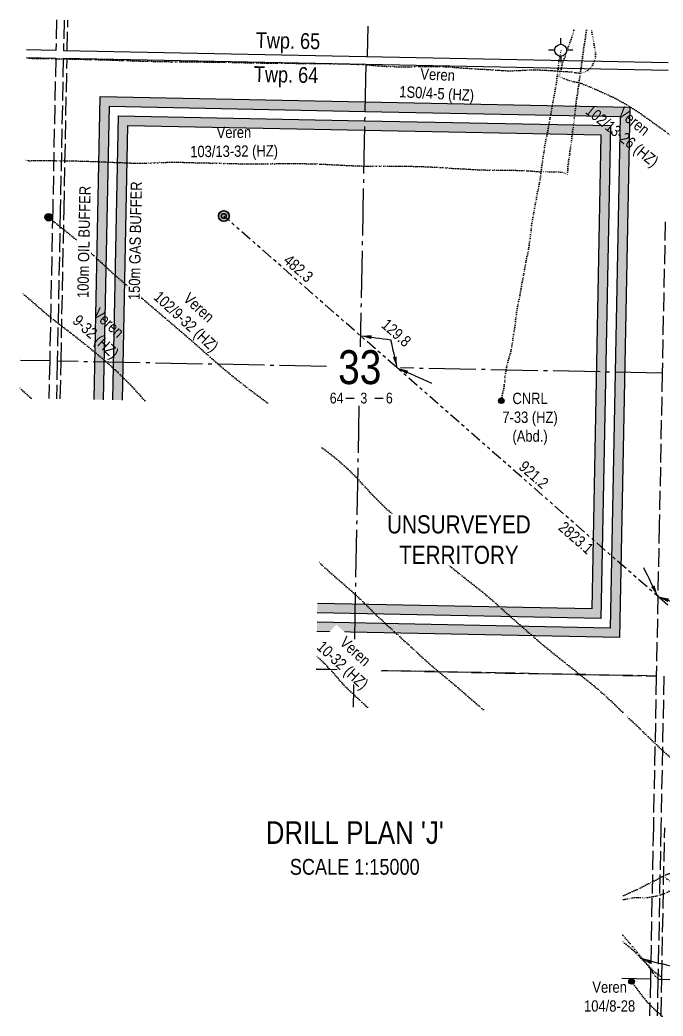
# Model space of a CAD drawing. Extents: x 398953 to 418778, y 6021401 to 6052343.
# Drawn here: x 415339 to 417047, y 6021433 to 6024078 of the extents above; entities that cross this region are included whole.
import ezdxf
from ezdxf.enums import TextEntityAlignment as Align

# ---------------------------------------------------------------- set-up
doc = ezdxf.new("R2010")
doc.units = 0
doc.header["$LTSCALE"] = 5
for name, pattern in [('foc-DOT', [1, 0.2, -0.8]), ('foc-DRILLPATH', [14.75, 6, -1.75, 1.75, -1.75, 1.75, -1.75]), ('foc-QUARTERLINE', [33, 25, -3, 2, -3]), ('foc-UNSURVEYED', [12.5, 10, -2.5])]:
    doc.linetypes.add(name, pattern=pattern)
for name, color, linetype in [('10', 1, 'Continuous'), ('9', 3, 'Continuous'), ('ABADATA-DRILL', 8, 'foc-DOT'), ('ABADATA-DRILL-T', 8, 'Continuous'), ('AS-DRILL', 8, 'foc-DOT'), ('AS-TARGET-GAS', 182, 'Continuous'), ('AS-TARGET-GAS-H', 181, 'Continuous'), ('AS-TARGET-OIL', 146, 'Continuous'), ('AS-TARGET-OIL-H', 131, 'Continuous'), ('D-TXT', 6, 'Continuous'), ('DETAIL-T', 7, 'Continuous'), ('DRILL-T', 8, 'Continuous'), ('L-BD', 7, 'Continuous'), ('L-MON', 1, 'Continuous'), ('L-SEC', 7, 'Continuous'), ('L-SECLBL', 7, 'Continuous'), ('L-SECQ', 8, 'foc-QUARTERLINE'), ('L-USEC', 7, 'foc-UNSURVEYED'), ('P-BUFFER-PURPLE-T', 187, 'Continuous'), ('P-PDRILLPATH', 12, 'foc-DRILLPATH')]:
    doc.layers.add(name, color=color, linetype=linetype)
doc.styles.add('80CG', font='ARIALN.TTF', dxfattribs={"height": 10})
doc.styles.add('80L', font='ARIALN.TTF', dxfattribs={"height": 10})
doc.styles.add('SIMPLEX', font='ARIALN.TTF')
doc.dimstyles.new('Compass 5 000', dxfattribs={"dimscale": 5, "dimtxt": 9, "dimasz": 2, "dimexe": 0.2, "dimexo": 0.0625, "dimgap": 0.5, "dimtad": 0, "dimtih": 1, "dimtoh": 1, "dimzin": 0, "dimdsep": 46, "dimtxsty": '80CG', "dimcen": 0.1, "dimse1": 1, "dimse2": 1, "dimclrd": 256, "dimclrt": 256, "dimaunit": 1, "dimadec": 4, "dimazin": 0, "dimtfac": 0.06, "dimtofl": 0, "dimtmove": 0, "dimatfit": 1, "dimfxl": 0.2, "dimtolj": 1, "dimtzin": 0, "dimlwd": -1, "dimarcsym": 0})

# ---------------------------------------------------------------- blocks, each defined once
blk = doc.blocks.new('L-SECLBL')
at = {"layer": '9', "color": 7}
for p, q in [((-5.08, -27.83), (-12.29, -27.83)), ((20.7, -27.83), (13.5, -27.83))]:
    blk.add_line(p, q, dxfattribs=at)
at = {"layer": '10', "color": 2, "style": 'SIMPLEX'}
blk.add_attdef('SEC', text='', height=30, dxfattribs=at).set_placement((0, 0), align=Align.MIDDLE)
at = {"layer": '10', "color": 5, "style": '80L'}
blk.add_attdef('TWP', text='', height=9.5, dxfattribs=at).set_placement((-14.43, -27.37), align=Align.MIDDLE_RIGHT)
blk.add_attdef('RGE', text='', height=9.5, dxfattribs=at).set_placement((3.62, -27.37), align=Align.MIDDLE_CENTER)
blk.add_attdef('MER', text='', height=9.5, dxfattribs=at).set_placement((23.17, -27.37), align=Align.MIDDLE_LEFT)
blk = doc.blocks.new('BH-Existing')
at = {"layer": 'ABADATA-DRILL-T'}
h = blk.add_hatch(color=256, dxfattribs=at)
h.dxf.hatch_style = 1
edge = h.paths.add_edge_path()
edge.add_arc((0, 0), 0.5, 0, 360)
blk.add_circle((0, 0), 0.5, dxfattribs=at)
blk = doc.blocks.new('GABD')
for p, q in [((0, 0.81), (0, 1.62)), ((-0.81, 0), (-1.62, 0)), ((1.62, 0), (0.81, 0)), ((0, -0.81), (0, -1.62))]:
    blk.add_line(p, q)
blk.add_circle((0, 0), 0.8)
blk = doc.blocks.new('plbh')
at = {"layer": 'L-MON'}
h = blk.add_hatch(color=255, dxfattribs=at)
h.dxf.hatch_style = 1
edge = h.paths.add_edge_path()
edge.add_arc((0, 0), 1.16, 0, 360)
h = blk.add_hatch(color=256, dxfattribs=at)
h.dxf.hatch_style = 1
h.paths.add_polyline_path([(-0.96, 0, 1), (0.96, 0, 1)])
h.paths.add_polyline_path([(0.91, 0, -1), (-0.91, 0, -1)], flags=16)
h.paths.add_polyline_path([(0.45, 0, -1), (-0.45, 0, -1)], flags=0)
h = blk.add_hatch(color=256, dxfattribs=at)
h.dxf.hatch_style = 1
h.paths.add_polyline_path([(-0.45, 0, 1), (0.45, 0, 1)])
h.paths.add_polyline_path([(0.4, 0, -1), (-0.4, 0, -1)], flags=16)
at = {"layer": 'L-MON', "color": 240}
for radius in [0.96, 0.91, 0.45, 0.4]:
    blk.add_circle((0, 0), radius, dxfattribs=at)

msp = doc.modelspace()

# ---------------------------------------------------------------- hatches: boundary and pattern name
at = {"layer": 'AS-TARGET-GAS-H'}
h = msp.add_hatch(color=256, dxfattribs=at)
h.dxf.hatch_style = 1
h.paths.add_polyline_path([(415611.398, 6023068.755), (415625.912, 6023797.96), (416254.216, 6023785.463), (416882.577, 6023772.967), (416857.97, 6022514.484), (416129.479, 6022528.947), (416128.986, 6022503.962), (416882.466, 6022489.003), (416908.049, 6023797.454), (416254.713, 6023810.447), (415601.426, 6023823.441), (415586.414, 6023069.252)])
at = {"layer": 'AS-TARGET-OIL-H'}
h = msp.add_hatch(color=256, dxfattribs=at)
h.dxf.hatch_style = 1
h.paths.add_polyline_path([(415561.429, 6023069.748), (415576.939, 6023848.922), (416255.21, 6023835.431), (416933.522, 6023821.942), (416906.961, 6022463.523), (416128.493, 6022478.978), (416128, 6022453.994), (416931.457, 6022438.043), (416958.995, 6023846.429), (416255.707, 6023860.415), (415552.452, 6023874.403), (415536.445, 6023070.245)])

# ---------------------------------------------------------------- linework, layer by layer
at = {"layer": 'ABADATA-DRILL', "flags": 128}
for points in [[(416810.726, 6024051.207), (416810.372, 6024049.976), (416809.767, 6024048.187), (416809.112, 6024046.43), (416808.446, 6024044.612), (416807.87, 6024042.793), (416807.393, 6024040.902), (416806.871, 6024038.762), (416806.225, 6024036.444), (416805.553, 6024034.317), (416804.772, 6024032.242), (416803.982, 6024030.197), (416803.232, 6024028.152), (416802.326, 6024025.829), (416801.295, 6024023.219), (416800.335, 6024020.687), (416799.509, 6024018.383), (416798.732, 6024015.988), (416797.906, 6024013.163), (416796.968, 6024010.191), (416795.991, 6024007.3), (416795.097, 6024004.597), (416794.165, 6024001.955), (416793.163, 6023999.274), (416792.158, 6023996.533), (416791.287, 6023993.93), (416790.565, 6023991.293), (416790.026, 6023988.773), (416789.459, 6023986.404), (416788.845, 6023984.196), (416788.154, 6023982.089), (416787.304, 6023980.065), (416786.313, 6023977.964), (416785.279, 6023975.774), (416784.236, 6023973.574), (416783.206, 6023971.544), (416782.249, 6023969.673), (416781.357, 6023967.55), (416780.499, 6023965.096), (416779.772, 6023962.73), (416779.245, 6023960.37), (416778.829, 6023958.028), (416778.392, 6023955.626), (416777.82, 6023952.996), (416777.205, 6023950.198), (416776.602, 6023947.509), (416776.023, 6023945), (416775.438, 6023942.711), (416774.825, 6023940.533), (416774.185, 6023938.515), (416773.867, 6023937.601), (416773.559, 6023936.687), (416773.068, 6023935.096), (416772.65, 6023933.664), (416772.274, 6023932.351), (416771.889, 6023931.109), (416771.507, 6023929.966), (416771.166, 6023928.932), (416770.89, 6023928.088), (416770.822, 6023927.679), (416770.841, 6023927.649), (416771.028, 6023927.495), (416771.276, 6023927.4), (416771.566, 6023927.364), (416771.625, 6023927.353), (416772.174, 6023927.282), (416773.221, 6023927.102), (416774.604, 6023926.735), (416776.224, 6023926.213), (416778.162, 6023925.574), (416780.446, 6023924.739), (416783.125, 6023923.637), (416783.412, 6023923.521), (416786.496, 6023922.16), (416789.964, 6023920.502), (416793.734, 6023918.927), (416798.049, 6023917.622), (416801.173, 6023916.771), (416804.497, 6023915.895), (416808.062, 6023915.115), (416811.947, 6023914.328), (416816.172, 6023913.495), (416820.505, 6023912.6), (416825.163, 6023911.438), (416830.193, 6023909.839), (416835.524, 6023907.844), (416841.26, 6023905.521), (416847.491, 6023902.948), (416853.968, 6023900.19), (416860.78, 6023897.186), (416867.83, 6023894.077), (416875.139, 6023890.893), (416876.428, 6023890.327), (416882.566, 6023887.626), (416889.963, 6023884.32), (416890.151, 6023884.236), (416897.408, 6023880.923), (416900.907, 6023879.314), (416914.315, 6023872.999), (416923.191, 6023868.654), (416931.101, 6023864.468), (416938.954, 6023859.953), (416946.833, 6023855.257), (416954.74, 6023850.471), (416962.706, 6023845.613), (416970.75, 6023840.624), (416978.82, 6023835.465), (416986.856, 6023830.096), (416994.829, 6023824.558), (417002.631, 6023818.974), (417002.729, 6023818.902), (417010.579, 6023813.197), (417018.459, 6023807.521), (417026.369, 6023801.874), (417034.301, 6023796.267), (417042.202, 6023790.631), (417050.041, 6023784.926), (417057.9, 6023779.18), (417065.749, 6023773.465), (417073.566, 6023767.67), (417081.242, 6023761.748), (417088.875, 6023755.737), (417096.221, 6023749.882), (417103.794, 6023743.832), (417111.397, 6023737.801), (417119.05, 6023731.79), (417126.725, 6023725.838), (417134.39, 6023719.886), (417142.064, 6023713.934), (417149.739, 6023707.992), (417156.136, 6023703.065)], [(416843.883, 6024050.557), (416843.18, 6024045.729), (416842.462, 6024040.732), (416841.775, 6024035.805), (416841.108, 6024030.857), (416839.817, 6024021.17), (416838.305, 6024011.408), (416836.603, 6024001.67), (416835.064, 6023992.058), (416833.781, 6023982.261), (416832.701, 6023972.581), (416831.442, 6023962.954), (416829.861, 6023952.743), (416828.223, 6023942.183), (416826.639, 6023931.322), (416825.9, 6023925.775), (416825.179, 6023920.148), (416823.763, 6023909.154), (416823.061, 6023903.947), (416822.36, 6023898.82), (416821.68, 6023893.752), (416820.971, 6023888.715), (416820.265, 6023883.858), (416819.528, 6023878.911), (416818.018, 6023869.229), (416817.297, 6023864.633), (416816.604, 6023859.925), (416815.418, 6023850.467), (416815.088, 6023847.403), (416814.777, 6023844.308), (416814.455, 6023841.124), (416814.133, 6023837.989), (416813.812, 6023834.875), (416813.47, 6023831.711), (416813.106, 6023828.488), (416812.681, 6023825.176), (416812.247, 6023821.903), (416811.412, 6023815.559), (416811.04, 6023812.415), (416810.435, 6023807.606), (416809.738, 6023802.639), (416809.039, 6023797.612), (416808.335, 6023792.335), (416807.649, 6023786.977), (416807.016, 6023781.719), (416805.814, 6023771.46), (416804.492, 6023761.694), (416803.813, 6023757.157), (416803.153, 6023752.579), (416802.533, 6023748.01), (416801.951, 6023743.361), (416801.412, 6023738.81), (416800.886, 6023734.47), (416800.365, 6023730.349), (416799.783, 6023726.15), (416799.158, 6023721.861), (416798.503, 6023717.493), (416797.838, 6023713.216), (416797.202, 6023708.817), (416796.624, 6023704.338), (416796.067, 6023699.928), (416794.982, 6023691.528), (416794.333, 6023683.989), (416794.208, 6023680.651), (416794.038, 6023677.603), (416793.825, 6023674.917), (416793.579, 6023672.561), (416793.272, 6023670.667), (416792.943, 6023669.233), (416792.745, 6023668.317), (416792.667, 6023667.898), (416792.398, 6023667.954), (416791.965, 6023668.292), (416791.46, 6023668.592), (416790.987, 6023668.932), (416790.574, 6023669.27), (416790.415, 6023669.353), (416790.267, 6023669.436), (416790.177, 6023669.468), (416789.761, 6023669.636), (416789.115, 6023669.889), (416788.222, 6023670.246), (416787.151, 6023670.697), (416785.94, 6023671.191), (416784.551, 6023671.729), (416783.001, 6023672.289), (416781.261, 6023672.813), (416779.36, 6023673.291), (416777.369, 6023673.75), (416775.217, 6023674.163), (416772.832, 6023674.459), (416770.254, 6023674.57), (416767.374, 6023674.607), (416764.104, 6023674.661), (416760.416, 6023674.773), (416756.477, 6023674.871), (416752.367, 6023674.912), (416748.077, 6023674.956), (416743.647, 6023675.003), (416739.176, 6023674.981), (416734.444, 6023674.954), (416729.443, 6023674.922), (416724.113, 6023674.997), (416718.506, 6023675.217), (416712.734, 6023675.64), (416706.773, 6023676.158), (416700.522, 6023676.681), (416693.991, 6023677.239), (416687.179, 6023677.683), (416680.054, 6023678.033), (416672.659, 6023678.358), (416665.923, 6023678.621), (416658.706, 6023678.813), (416658.206, 6023678.822), (416650.346, 6023678.897), (416642.295, 6023678.945), (416634.095, 6023679.016), (416625.694, 6023679.071), (416617.054, 6023679.121), (416608.223, 6023679.164), (416599.233, 6023679.261), (416590.044, 6023679.422), (416580.676, 6023679.626), (416571.2, 6023679.872), (416561.624, 6023680.21), (416551.981, 6023680.65), (416542.269, 6023681.161), (416542.209, 6023681.162), (416532.568, 6023681.691), (416522.857, 6023682.232), (416513.175, 6023682.773), (416503.474, 6023683.333), (416493.783, 6023683.884), (416484.122, 6023684.434), (416474.432, 6023685.044), (416464.723, 6023685.655), (416450.248, 6023686.56), (416435.653, 6023687.497), (416421.176, 6023688.281), (416406.573, 6023688.818), (416396.876, 6023689.069), (416387.25, 6023689.328), (416377.531, 6023689.509), (416363.031, 6023689.644), (416348.409, 6023689.671), (416338.707, 6023689.642), (416319.301, 6023689.543), (416309.599, 6023689.534), (416299.887, 6023689.555), (416290.166, 6023689.585), (416280.445, 6023689.607), (416270.744, 6023689.677), (416261.036, 6023689.858), (416251.339, 6023690.128), (416241.624, 6023690.449), (416231.939, 6023690.82), (416222.225, 6023691.211), (416212.512, 6023691.652), (416202.81, 6023692.162), (416188.332, 6023692.907), (416173.714, 6023693.654), (416159.235, 6023694.389), (416144.596, 6023695.087), (416129.914, 6023695.645), (416115.649, 6023696.026), (416101.154, 6023696.4), (416086.846, 6023696.662), (416072.355, 6023696.756), (416058.005, 6023696.888), (416048.354, 6023696.968), (416038.773, 6023696.996), (416029.169, 6023696.905), (416019.603, 6023696.643), (416009.963, 6023696.242), (416000.384, 6023695.89), (415990.758, 6023695.689), (415981.176, 6023695.647), (415971.525, 6023695.727), (415961.906, 6023695.856), (415952.417, 6023695.993), (415942.778, 6023696.152), (415928.28, 6023696.417), (415913.811, 6023696.561), (415904.16, 6023696.611), (415894.43, 6023696.742), (415884.712, 6023696.943), (415875.007, 6023697.274), (415865.303, 6023697.664), (415855.577, 6023697.996), (415845.86, 6023698.217), (415836.142, 6023698.398), (415826.423, 6023698.589), (415816.716, 6023698.819), (415807.01, 6023699.09), (415797.293, 6023699.371), (415787.576, 6023699.632), (415777.87, 6023699.903), (415768.153, 6023700.144), (415758.435, 6023700.335), (415748.705, 6023700.446), (415738.983, 6023700.427), (415729.256, 6023700.168), (415719.535, 6023699.729), (415709.814, 6023699.25), (415700.112, 6023698.73), (415690.392, 6023698.341), (415680.666, 6023698.092), (415670.94, 6023697.883), (415661.205, 6023697.735), (415651.483, 6023697.756), (415632.14, 6023698.266), (415622.456, 6023698.666), (415612.762, 6023699.077), (415603.058, 6023699.487), (415593.344, 6023699.888), (415586.328, 6023700.166), (415576.614, 6023700.567), (415566.891, 6023700.998), (415557.167, 6023701.399), (415542.685, 6023701.974), (415528.134, 6023702.59), (415513.663, 6023703.154), (415498.247, 6023703.527), (415483.758, 6023703.702), (415469.45, 6023703.933), (415454.951, 6023704.148), (415440.613, 6023704.37), (415426.115, 6023704.615), (415411.855, 6023704.795), (415397.354, 6023704.86), (415382.888, 6023704.684), (415373.282, 6023704.503), (415363.699, 6023704.441), (415354.109, 6023704.509), (415351.349, 6023704.539)], [(416857.595, 6024050.288), (416857.728, 6024049.343), (416858.112, 6024046.445), (416858.516, 6024043.626), (416858.913, 6024040.898), (416859.299, 6024038.17), (416859.735, 6024035.4), (416860.231, 6024032.67), (416860.709, 6024030.02), (416861.209, 6024027.47), (416861.72, 6024024.929), (416862.23, 6024022.379), (416862.77, 6024019.838), (416863.35, 6024017.286), (416863.959, 6024014.694), (416864.598, 6024012.09), (416865.186, 6024009.438), (416865.661, 6024006.638), (416866.064, 6024003.75), (416866.449, 6024000.932), (416866.856, 6023998.223), (416867.254, 6023995.565), (416867.591, 6023992.898), (416867.838, 6023990.173), (416868.013, 6023987.378), (416868.126, 6023984.496), (416868.11, 6023981.606), (416867.873, 6023978.75), (416867.358, 6023975.939), (416866.545, 6023973.245), (416865.615, 6023970.722), (416864.691, 6023968.46), (416863.801, 6023966.437), (416862.984, 6023964.563), (416862.249, 6023962.797), (416861.585, 6023961.09), (416860.922, 6023959.402), (416860.158, 6023957.667), (416859.304, 6023955.944), (416858.351, 6023954.292), (416857.261, 6023952.753), (416855.983, 6023951.338), (416854.617, 6023950.035), (416853.221, 6023948.752), (416851.766, 6023947.5), (416850.242, 6023946.3), (416848.629, 6023945.131), (416847.767, 6023944.538), (416845.364, 6023942.885), (416843.642, 6023941.759), (416841.76, 6023940.665), (416839.65, 6023939.647), (416837.282, 6023938.763), (416834.707, 6023938.043), (416832.016, 6023937.526), (416829.32, 6023937.219), (416826.548, 6023937.154), (416823.69, 6023937.29), (416820.775, 6023937.587), (416817.832, 6023937.965), (416814.8, 6023938.385), (416811.419, 6023938.871), (416807.619, 6023939.416), (416803.518, 6023939.937), (416798.986, 6023940.386), (416794.183, 6023940.76), (416788.889, 6023941.154), (416783.138, 6023941.627), (416776.975, 6023942.049), (416770.49, 6023942.376), (416763.816, 6023942.757), (416756.934, 6023943.233), (416749.852, 6023943.722), (416740.132, 6023944.313), (416719.897, 6023945.281), (416711.9, 6023945.498), (416703.789, 6023945.507), (416695.524, 6023945.34), (416687.156, 6023945.014), (416678.656, 6023944.621), (416670.036, 6023944.19), (416661.276, 6023943.772), (416652.447, 6023943.396), (416643.461, 6023943.182), (416634.381, 6023943.261), (416625.226, 6023943.62), (416616.075, 6023944.17), (416606.967, 6023944.839), (416605.079, 6023944.997), (416597.788, 6023945.5), (416579.177, 6023946.646), (416569.905, 6023947.158), (416542.331, 6023948.77), (416520.026, 6023950.239), (416504.754, 6023951.299), (416495.446, 6023951.992), (416483.142, 6023952.924), (416476.799, 6023953.369), (416467.468, 6023953.922), (416458.145, 6023954.355), (416448.799, 6023954.629), (416439.489, 6023954.732), (416430.166, 6023954.695), (416420.833, 6023954.629), (416411.49, 6023954.552), (416402.185, 6023954.395), (416392.839, 6023954.169), (416383.522, 6023953.902), (416374.186, 6023953.695), (416346.212, 6023953.795), (416327.558, 6023954.261), (416318.193, 6023954.625), (416308.892, 6023955.158), (416299.563, 6023955.812), (416290.264, 6023956.485), (416280.946, 6023957.148), (416271.628, 6023957.881), (416262.311, 6023958.634), (416252.962, 6023959.288), (416243.662, 6023959.861), (416234.34, 6023960.384), (416224.567, 6023960.826), (416215.242, 6023961.149), (416205.905, 6023961.403), (416196.567, 6023961.626), (416187.249, 6023961.81), (416177.91, 6023961.923), (416168.578, 6023961.956), (416149.899, 6023962.144), (416131.209, 6023962.351), (416121.869, 6023962.444), (416103.178, 6023962.602), (416093.878, 6023962.644), (416075.187, 6023962.822), (416065.848, 6023962.965), (416047.168, 6023963.152), (416037.807, 6023963.176), (416028.506, 6023963.189), (416019.204, 6023963.222), (416009.884, 6023963.305), (416000.556, 6023963.458), (415991.247, 6023963.621), (415981.898, 6023963.775), (415972.559, 6023963.928), (415963.232, 6023964.132), (415953.894, 6023964.335), (415944.616, 6023964.518), (415935.307, 6023964.691), (415925.969, 6023964.884), (415916.631, 6023965.077), (415907.264, 6023965.302), (415897.947, 6023965.555), (415888.6, 6023965.798), (415879.262, 6023966.022), (415869.944, 6023966.185), (415860.644, 6023966.278), (415851.323, 6023966.301), (415841.991, 6023966.314), (415832.649, 6023966.328), (415823.319, 6023966.411), (415813.98, 6023966.515), (415804.689, 6023966.567), (415795.348, 6023966.631), (415785.998, 6023966.734), (415776.659, 6023966.868), (415767.33, 6023967.001), (415758.03, 6023967.094), (415748.72, 6023967.167), (415739.38, 6023967.261), (415730.05, 6023967.364), (415720.731, 6023967.517), (415711.404, 6023967.73), (415702.026, 6023967.965), (415692.669, 6023968.169), (415683.331, 6023968.392), (415673.994, 6023968.646), (415645.975, 6023969.456), (415617.956, 6023970.317), (415589.989, 6023971.237), (415572.797, 6023971.795), (415562.481, 6023972.137), (415533.693, 6023972.983), (415514.568, 6023973.449), (415505.041, 6023973.686), (415495.454, 6023973.935), (415485.876, 6023974.153), (415476.278, 6023974.342), (415466.67, 6023974.55), (415457.002, 6023974.74), (415447.474, 6023974.908), (415437.875, 6023975.076), (415428.227, 6023975.266), (415418.628, 6023975.425), (415409.038, 6023975.513), (415399.467, 6023975.561), (415389.817, 6023975.621), (415380.198, 6023975.79), (415370.613, 6023976.138), (415361.05, 6023976.576), (415356.784, 6023976.767)], [(416776.573, 6023996.836), (416776.573, 6023996.836), (416776.573, 6023996.836), (416776.582, 6023996.746), (416776.599, 6023996.615), (416776.607, 6023996.495), (416776.58, 6023996.165), (416776.482, 6023995.747), (416776.321, 6023995.21), (416776.118, 6023994.504), (416775.891, 6023993.679), (416775.631, 6023992.653), (416775.347, 6023991.439), (416775.04, 6023990.065), (416774.719, 6023988.471), (416774.395, 6023986.767), (416774.089, 6023984.912), (416773.779, 6023982.918), (416773.427, 6023980.775), (416773.042, 6023978.492), (416772.584, 6023976.06), (416772.094, 6023973.509), (416771.621, 6023970.828), (416771.127, 6023968.077), (416770.64, 6023965.206), (416770.191, 6023962.195), (416769.798, 6023959.002), (416769.433, 6023955.678), (416769.053, 6023952.155), (416768.692, 6023948.531), (416768.267, 6023944.699), (416767.801, 6023940.857), (416767.387, 6023937.105), (416766.961, 6023933.232), (416766.485, 6023929.391), (416765.947, 6023925.431), (416765.389, 6023921.471), (416764.883, 6023917.58), (416764.396, 6023913.689), (416763.939, 6023909.797), (416763.414, 6023905.977), (416762.786, 6023901.999), (416762.1, 6023898.141), (416761.294, 6023894.286), (416760.469, 6023890.502), (416759.676, 6023886.767), (416758.924, 6023883.121), (416758.15, 6023879.375), (416757.407, 6023875.649), (416756.723, 6023871.932), (416756.018, 6023868.105), (416755.305, 6023864.418), (416754.623, 6023860.751), (416753.991, 6023857.073), (416753.358, 6023853.385), (416752.694, 6023849.647), (416752.071, 6023845.908), (416751.467, 6023842.15), (416750.883, 6023838.41), (416750.34, 6023834.7), (416749.816, 6023830.97), (416749.222, 6023827.201), (416748.548, 6023823.433), (416747.864, 6023819.656), (416747.18, 6023815.939), (416746.558, 6023812.25), (416745.966, 6023808.601), (416745.293, 6023804.884), (416744.509, 6023801.138), (416743.735, 6023797.393), (416742.962, 6023793.667), (416742.219, 6023789.981), (416741.477, 6023786.315), (416740.755, 6023782.659), (416740.023, 6023779.022), (416739.302, 6023775.426), (416738.631, 6023771.818), (416737.962, 6023768.291), (416737.281, 6023764.724), (416736.59, 6023761.106), (416735.909, 6023757.499), (416735.248, 6023753.891), (416734.625, 6023750.203), (416733.973, 6023746.525), (416733.331, 6023742.867), (416732.709, 6023739.239), (416732.097, 6023735.57), (416731.514, 6023731.881), (416730.972, 6023728.221), (416730.429, 6023724.501), (416729.866, 6023720.801), (416729.293, 6023717.102), (416728.74, 6023713.382), (416728.197, 6023709.682), (416727.675, 6023706.041), (416727.184, 6023702.43), (416726.683, 6023698.819), (416726.171, 6023695.169), (416725.628, 6023691.429), (416725.053, 6023687.619), (416724.497, 6023683.799), (416723.983, 6023680.039), (416723.491, 6023676.388), (416723.02, 6023672.766), (416722.539, 6023669.145), (416722.038, 6023665.524), (416721.556, 6023661.873), (416721.063, 6023658.192), (416720.55, 6023654.481), (416720.016, 6023650.731), (416719.361, 6023646.913), (416718.595, 6023643.028), (416717.808, 6023639.162), (416716.993, 6023635.357), (416716.199, 6023631.592), (416715.424, 6023627.757), (416714.688, 6023623.931), (416713.931, 6023620.035), (416713.165, 6023616.149), (416712.479, 6023612.292), (416711.884, 6023608.493), (416711.311, 6023604.763), (416710.708, 6023601.094), (416709.975, 6023597.398), (416709.204, 6023593.743), (416708.471, 6023590.076), (416707.699, 6023586.431), (416706.939, 6023582.835), (416706.219, 6023579.289), (416705.539, 6023575.771), (416704.898, 6023572.173), (416704.237, 6023568.565), (416703.587, 6023564.968), (416702.924, 6023561.3), (416702.221, 6023557.583), (416701.56, 6023553.965), (416700.939, 6023550.357), (416700.287, 6023546.699), (416699.614, 6023543.011), (416699.023, 6023539.382), (416698.52, 6023535.692), (416698.077, 6023531.969), (416697.702, 6023528.196), (416697.399, 6023524.451), (416697.076, 6023520.747), (416696.614, 6023517.125), (416696.064, 6023513.566), (416695.527, 6023510.135), (416695.022, 6023506.835), (416694.598, 6023503.603), (416694.216, 6023500.439), (416693.8, 6023497.107), (416693.391, 6023493.584), (416692.991, 6023490.061), (416692.552, 6023486.529), (416692.041, 6023482.939), (416691.429, 6023479.26), (416690.764, 6023475.462), (416690.107, 6023471.575), (416689.492, 6023467.746), (416688.867, 6023463.937), (416688.161, 6023460.101), (416687.386, 6023456.255), (416686.599, 6023452.37), (416685.823, 6023448.514), (416685.057, 6023444.669), (416684.311, 6023440.803), (416683.595, 6023436.946), (416682.919, 6023433.068), (416682.213, 6023429.202), (416681.486, 6023425.295), (416680.789, 6023421.408), (416680.123, 6023417.57), (416679.449, 6023413.773), (416678.764, 6023409.996), (416678.058, 6023406.149), (416677.312, 6023402.273), (416676.526, 6023398.398), (416675.73, 6023394.532), (416674.923, 6023390.668), (416674.117, 6023386.803), (416673.34, 6023382.867), (416672.584, 6023379.021), (416671.87, 6023375.275), (416671.217, 6023371.577), (416670.572, 6023367.779), (416669.885, 6023363.871), (416669.251, 6023360.093), (416668.678, 6023356.364), (416668.075, 6023352.675), (416667.412, 6023348.967), (416666.707, 6023345.17), (416665.922, 6023341.385), (416665.109, 6023337.65), (416664.335, 6023333.925), (416663.562, 6023330.209), (416663.032, 6023327.639), (416662.778, 6023326.444), (416661.994, 6023322.699), (416661.983, 6023322.619), (416661.206, 6023318.713), (416660.477, 6023314.727), (416660.084, 6023312.524), (416659.769, 6023310.78), (416659.102, 6023306.872), (416658.496, 6023302.974), (416657.959, 6023299.083), (416657.722, 6023297.218), (416657.432, 6023295.183), (416656.915, 6023291.272), (416656.418, 6023287.371), (416655.933, 6023283.53), (416655.498, 6023279.728), (416655.314, 6023278.021), (416655.124, 6023275.995), (416654.802, 6023272.33), (416654.41, 6023268.667), (416653.919, 6023265.076), (416653.328, 6023261.467), (416652.698, 6023257.909), (416652.098, 6023254.35), (416651.509, 6023250.811), (416650.93, 6023247.322), (416650.361, 6023243.832), (416649.773, 6023240.363), (416649.254, 6023236.883), (416648.755, 6023233.352), (416648.266, 6023229.851), (416647.806, 6023226.319), (416647.325, 6023222.698), (416646.782, 6023219.018), (416646.18, 6023215.329), (416645.568, 6023211.67), (416644.974, 6023207.921), (416644.358, 6023204.073), (416643.723, 6023200.284), (416643.054, 6023196.777), (416642.29, 6023193.511), (416641.369, 6023190.429), (416640.299, 6023187.389), (416639.198, 6023184.31), (416638.134, 6023181.06), (416637.098, 6023177.7), (416636.143, 6023174.388), (416635.258, 6023171.095), (416634.373, 6023167.832), (416633.429, 6023164.55), (416632.551, 6023161.116), (416631.781, 6023157.561), (416631.098, 6023153.884), (416630.434, 6023150.096), (416629.759, 6023146.318), (416629.066, 6023142.571), (416628.412, 6023138.853), (416627.841, 6023135.224), (416627.401, 6023131.662), (416627.103, 6023128.217), (416626.936, 6023124.82), (416626.819, 6023121.411), (416626.653, 6023118.054), (416626.38, 6023114.829), (416625.968, 6023111.696), (416625.508, 6023108.645), (416624.997, 6023105.544), (416624.483, 6023102.334), (416623.93, 6023099.104), (416623.266, 6023095.856), (416622.502, 6023092.611), (416621.741, 6023089.515), (416621.043, 6023086.588), (416620.448, 6023083.809), (416619.926, 6023081.149), (416619.487, 6023078.647), (416619.1, 6023076.294), (416618.768, 6023074.141), (416618.028, 6023069.074), (416617.781, 6023067.209)], [(416942.05, 6021742.442), (416943.432, 6021742.67), (416948.18, 6021743.497), (416952.966, 6021744.313), (416957.613, 6021745.132), (416962.001, 6021745.966), (416966.328, 6021746.791), (416970.504, 6021747.569), (416974.765, 6021748.106), (416979.359, 6021748.246), (416983.747, 6021748.11), (416988.063, 6021747.885), (416992.521, 6021747.707), (416997.099, 6021747.587), (417001.592, 6021747.679), (417006.252, 6021748.128), (417010.755, 6021748.79), (417014.87, 6021749.489), (417018.654, 6021750.185), (417022.338, 6021750.863), (417026.133, 6021751.568), (417029.646, 6021752.219), (417033.041, 6021752.913), (417036.594, 6021754.043), (417040.493, 6021755.497), (417044.532, 6021756.948), (417048.277, 6021758.175), (417051.77, 6021759.316), (417055.568, 6021760.712), (417059.227, 6021762.161), (417062.491, 6021763.847), (417065.356, 6021765.631), (417067.757, 6021767.144), (417070.082, 6021768.399), (417072.603, 6021769.45), (417075.061, 6021770.361), (417077.216, 6021771.109), (417078.978, 6021771.695), (417080.417, 6021772.137), (417081.59, 6021772.264), (417082.576, 6021772.054), (417083.392, 6021771.828), (417084.079, 6021771.665), (417084.707, 6021771.552), (417085.245, 6021771.472), (417085.644, 6021771.424), (417085.953, 6021771.358), (417086.262, 6021771.302), (417086.611, 6021771.275), (417086.961, 6021771.228), (417087.29, 6021771.202), (417087.631, 6021771.265), (417087.914, 6021771.379), (417088.157, 6021771.525), (417088.399, 6021771.66), (417088.661, 6021771.755), (417088.923, 6021771.84), (417089.195, 6021771.934), (417089.447, 6021772.019), (417089.738, 6021772.074), (417090.079, 6021772.127), (417090.441, 6021772.24), (417090.655, 6021772.446), (417090.693, 6021772.845), (417090.614, 6021773.427), (417090.546, 6021774.028), (417090.596, 6021774.027), (417090.707, 6021773.565), (417090.84, 6021773.182), (417090.963, 6021772.84), (417091.148, 6021772.576), (417091.385, 6021772.451), (417091.585, 6021772.428), (417091.756, 6021772.494), (417091.908, 6021772.601), (417092.111, 6021772.747), (417092.385, 6021772.912), (417092.708, 6021773.066), (417092.981, 6021773.24), (417093.215, 6021773.446), (417093.409, 6021773.622), (417093.612, 6021773.788), (417093.876, 6021773.963), (417094.16, 6021774.177), (417094.385, 6021774.453), (417094.117, 6021775.058), (417092.952, 6021776.361), (417090.978, 6021778.181), (417088.378, 6021780.252), (417085.609, 6021782.397), (417082.588, 6021784.387), (417078.267, 6021786.392), (417073.2, 6021788.672), (417067.932, 6021791.355), (417061.379, 6021795.325), (417053.709, 6021801.007), (417048.357, 6021805.482)], [(416940.204, 6021648.29), (416941.405, 6021646.955), (416944.104, 6021643.862), (416946.626, 6021640.872), (416948.962, 6021638.085), (416951.181, 6021635.481), (416953.568, 6021632.764), (416956.063, 6021629.934), (416958.421, 6021627.257), (416960.898, 6021624.528), (416963.345, 6021621.79), (416965.634, 6021619.194), (416967.802, 6021616.501), (416969.82, 6021613.831), (416971.761, 6021611.303), (416973.742, 6021608.783), (416975.815, 6021606.372), (416977.974, 6021603.769), (416980.167, 6021600.836), (416982.469, 6021597.86), (416984.881, 6021594.872), (416987.39, 6021591.752), (416989.975, 6021588.441), (416992.521, 6021585.16), (416995.01, 6021582.011), (416997.539, 6021578.88), (417000.185, 6021575.598), (417002.735, 6021572.507), (417005.112, 6021569.8), (417007.545, 6021566.862), (417010.039, 6021563.472), (417012.244, 6021560.128), (417014.069, 6021557.302), (417015.995, 6021554.533), (417018.322, 6021551.287), (417020.728, 6021548.029), (417021.186, 6021547.43), (417022.991, 6021545.114), (417025.1, 6021542.472), (417027.003, 6021540.065), (417028.653, 6021538.012), (417030.092, 6021536.413), (417031.308, 6021535.169), (417032.464, 6021533.926), (417033.551, 6021532.775), (417034.446, 6021531.997), (417035.196, 6021531.472), (417035.83, 6021531.18), (417036.231, 6021531.232), (417036.456, 6021531.457), (417036.69, 6021531.663), (417036.914, 6021531.878), (417037.149, 6021532.124), (417037.445, 6021532.408), (417037.822, 6021532.771), (417038.22, 6021533.173), (417038.577, 6021533.506), (417038.71, 6021533.694), (417038.753, 6021533.823), (417039.006, 6021533.998), (417039.38, 6021534.18), (417039.773, 6021534.343), (417040.145, 6021534.456), (417040.477, 6021534.539), (417040.748, 6021534.554), (417040.902, 6021534.281), (417041.024, 6021533.888), (417041.17, 6021533.645), (417041.396, 6021533.471), (417041.635, 6021533.376), (417041.844, 6021533.332), (417042.143, 6021533.306), (417042.473, 6021533.29), (417042.803, 6021533.293), (417043.124, 6021533.357), (417043.508, 6021533.509), (417043.961, 6021533.661), (417044.404, 6021533.832), (417044.837, 6021533.983), (417045.22, 6021534.136), (417045.261, 6021534.185), (417045.101, 6021534.708), (417043.939, 6021536.121), (417041.77, 6021538.214), (417038.877, 6021540.672), (417035.24, 6021543.384), (417031.152, 6021546.064), (417026.908, 6021548.978), (417022.998, 6021552.085), (417019.002, 6021555.885), (417014.403, 6021561.096), (417009.456, 6021566.874), (417003.66, 6021572.729), (416996.543, 6021579.61), (416988.208, 6021588.105), (416983.612, 6021592.906), (416978.729, 6021597.903), (416976.679, 6021599.944), (416973.704, 6021602.813), (416968.33, 6021607.739), (416962.674, 6021612.601), (416956.907, 6021617.375), (416951.129, 6021622.11), (416945.48, 6021626.801), (416939.978, 6021631.37), (416939.874, 6021631.455)], [(417045.382, 6021433.208), (417038.189, 6021439.476), (417023.648, 6021452.077), (417010.107, 6021465.67), (416997.485, 6021480.264), (416985.695, 6021495.534), (416976.747, 6021507.688), (416963.674, 6021525.362)]]:
    msp.add_lwpolyline(points, dxfattribs=at)
at = {"layer": 'AS-DRILL', "flags": 128}
for points in [[(415997.027, 6023061.091), (415990.604, 6023066.133), (415975.246, 6023077.596), (415959.869, 6023089.09), (415944.573, 6023100.653), (415929.272, 6023112.495), (415914.126, 6023124.575), (415899.17, 6023136.641), (415884.485, 6023148.762), (415869.745, 6023161.133), (415855.112, 6023173.863), (415840.72, 6023186.608), (415826.377, 6023199.322), (415811.876, 6023212.179), (415797.391, 6023224.796), (415782.926, 6023237.412), (415771.271, 6023247.483), (415756.562, 6023259.894), (415741.894, 6023272.384), (415727.215, 6023284.815), (415712.549, 6023297.345), (415697.965, 6023310.024), (415683.236, 6023322.465), (415668.467, 6023334.877), (415653.959, 6023347.375), (415639.433, 6023359.912), (415624.774, 6023372.352), (415610.017, 6023384.874), (415595.493, 6023397.542), (415581.243, 6023410.444), (415567.075, 6023423.425), (415552.906, 6023436.335), (415538.771, 6023449.485), (415524.748, 6023462.723), (415510.618, 6023475.593), (415496.173, 6023488.189), (415481.456, 6023500.74), (415466.703, 6023512.962), (415451.677, 6023525.009), (415432.043, 6023540.818), (415415.822, 6023554.159)], [(415670.676, 6023067.577), (415667.535, 6023071.299), (415654.812, 6023085.551), (415641.886, 6023099.648), (415628.757, 6023113.568), (415615.252, 6023127.186), (415601.52, 6023140.468), (415587.555, 6023153.595), (415573.315, 6023166.497), (415558.729, 6023179.045), (415544.017, 6023191.336), (415529.156, 6023203.64), (415514.371, 6023215.753), (415499.312, 6023227.701), (415484.17, 6023239.43), (415469.155, 6023251.067), (415453.841, 6023262.74), (415438.716, 6023274.329), (415423.718, 6023286.306), (415409.024, 6023298.457), (415394.397, 6023310.986), (415379.913, 6023323.653), (415365.266, 6023336.223), (415350.568, 6023348.654), (415344.351, 6023354.065)], [(415369.29, 6023073.567), (415365.961, 6023076.563), (415351.703, 6023089.515), (415339.294, 6023100.805)], [(416940.862, 6022239.74), (416934.692, 6022245.684), (416920.851, 6022259.008), (416906.866, 6022272.135), (416892.763, 6022284.865), (416878.381, 6022297.639), (416863.774, 6022310.178), (416848.937, 6022322.182), (416833.821, 6022334.241), (416818.795, 6022346.338), (416803.965, 6022358.212), (416788.888, 6022370.2), (416773.86, 6022382.177), (416758.894, 6022394.223), (416743.929, 6022406.339), (416729.093, 6022418.443), (416714.394, 6022430.854), (416699.929, 6022443.49), (416685.505, 6022456.146), (416671.06, 6022468.782), (416656.585, 6022481.418), (416642.182, 6022494.123), (416627.85, 6022506.887), (416613.559, 6022519.75), (416599.209, 6022532.604), (416584.842, 6022545.129), (416569.982, 6022557.513), (416555.063, 6022569.398), (416539.994, 6022581.316), (416524.985, 6022593.233), (416509.947, 6022605.19), (416494.85, 6022617.239), (416480.043, 6022629.272), (416465.191, 6022641.506), (416450.754, 6022654.051), (416436.561, 6022667.293), (416422.661, 6022680.658), (416406.308, 6022696.482), (416392.118, 6022709.833), (416377.862, 6022722.916), (416363.41, 6022735.702), (416348.903, 6022748.229), (416334.501, 6022761.014), (416320.21, 6022773.807), (416306.063, 6022786.867), (416292.327, 6022800.419), (416278.775, 6022814.238), (416265.49, 6022828.381), (416252.435, 6022842.53), (416239.358, 6022856.55), (416225.988, 6022870.445), (416212.311, 6022883.946), (416198.194, 6022897.006), (416183.718, 6022909.572), (416169.897, 6022920.846), (416154.662, 6022932.467), (416139.459, 6022944.177), (416137.699, 6022945.567)], [(416570.324, 6022247.005), (416562.644, 6022253.412), (416547.974, 6022265.813), (416533.409, 6022278.441), (416519.058, 6022291.255), (416504.274, 6022303.908), (416489.522, 6022316.209), (416474.799, 6022328.431), (416459.978, 6022340.724), (416445.275, 6022352.975), (416430.668, 6022365.474), (416416.336, 6022378.248), (416402.059, 6022391.281), (416387.954, 6022404.43), (416373.801, 6022417.62), (416359.58, 6022430.492), (416343.748, 6022444.776), (416329.6, 6022457.766), (416315.404, 6022470.867), (416301.317, 6022483.886), (416287.313, 6022497.043), (416273.484, 6022510.497), (416259.749, 6022524.12), (416245.971, 6022537.623), (416231.939, 6022550.901), (416217.671, 6022563.843), (416203.197, 6022576.52), (416188.661, 6022589.137), (416174.166, 6022601.744), (416159.722, 6022614.39), (416145.4, 6022627.174), (416131.666, 6022639.793)], [(416262.444, 6022253.042), (416257.999, 6022257.106), (416243.924, 6022270.235), (416229.888, 6022283.323), (416215.832, 6022296.392), (416202.034, 6022309.875), (416189.122, 6022324.171), (416176.651, 6022339.009), (416163.93, 6022353.351), (416150.617, 6022367.115), (416136.88, 6022380.618), (416126.742, 6022390.213)], [(416942.26, 6021753.152), (416945.368, 6021754.27), (416949.518, 6021756.219), (416953.921, 6021758.373), (416958.452, 6021760.414), (416958.603, 6021760.481), (416962.985, 6021762.606), (416967.823, 6021764.991), (416973.1, 6021767.308), (416978.446, 6021769.593), (416983.965, 6021772.056), (416990.116, 6021775.096), (416996.493, 6021778.461), (417002.859, 6021781.757), (417009.173, 6021784.933), (417015.202, 6021787.886), (417021.382, 6021790.875), (417027.775, 6021794.05), (417033.962, 6021797.419), (417039.531, 6021800.841), (417044.612, 6021803.931), (417050.327, 6021806.67), (417056.886, 6021809.102), (417062.769, 6021811.227), (417067.582, 6021813.362), (417071.961, 6021815.837), (417076.106, 6021818.586), (417080.8, 6021821.285), (417085.658, 6021823.7), (417090.106, 6021826.063), (417094.438, 6021828.678), (417099.267, 6021831.654), (417104.954, 6021834.503), (417111.782, 6021836.899), (417118.988, 6021839.158), (417125.306, 6021841.515), (417131.068, 6021844.132), (417137.179, 6021847.153), (417143.691, 6021850.296), (417150.001, 6021853.282), (417155.865, 6021855.968), (417161.314, 6021858.381), (417166.824, 6021860.914), (417172.962, 6021863.784), (417179.301, 6021866.74), (417185.505, 6021869.429), (417191.403, 6021871.793), (417197.45, 6021874.135), (417203.895, 6021876.389), (417210.319, 6021878.553), (417216.689, 6021881.029), (417222.582, 6021883.674), (417227.087, 6021885.926), (417230.292, 6021887.683), (417233.053, 6021889.229), (417235.918, 6021890.483), (417238.549, 6021891.522), (417240.687, 6021892.44), (417242.91, 6021893.576), (417245.245, 6021894.811), (417247.132, 6021895.674), (417248.454, 6021896.278), (417249.673, 6021896.714), (417250.977, 6021896.919), (417252.099, 6021896.977), (417252.868, 6021896.942), (417253.377, 6021896.862), (417254.013, 6021897.169), (417254.884, 6021898.232), (417255.703, 6021899.687), (417256.237, 6021900.936), (417256.487, 6021901.932), (417256.673, 6021902.778), (417256.828, 6021903.505), (417256.889, 6021904.064), (417256.976, 6021904.463), (417257.133, 6021904.77), (417257.388, 6021905.035), (417257.784, 6021905.337), (417258.221, 6021905.698), (417258.498, 6021906.073), (417258.604, 6021906.351), (417258.708, 6021906.559), (417258.741, 6021906.708), (417258.704, 6021906.869), (417258.736, 6021906.968), (417258.81, 6021907.167), (417258.771, 6021907.748), (417258.762, 6021907.778), (417258.434, 6021908.915), (417257.559, 6021910.692), (417256.251, 6021912.828), (417254.713, 6021915.499), (417253.091, 6021919.002), (417251.089, 6021923.492), (417248.42, 6021928.675), (417245.59, 6021933.802), (417242.404, 6021938.605), (417238.099, 6021943.521), (417232.92, 6021949.223), (417227.026, 6021956.19), (417220.75, 6021963.605), (417214.113, 6021971.457), (417206.442, 6021980.149), (417197.855, 6021989.549), (417197.65, 6021989.783), (417192.919, 6021994.877), (417188.079, 6022000.003), (417183.387, 6022005.046), (417178.355, 6022010.606), (417168.208, 6022022.608), (417166.763, 6022024.386), (417157.432, 6022035.652), (417146.078, 6022048.787), (417133.809, 6022061.68), (417120.557, 6022073.963), (417106.582, 6022086.049), (417102.764, 6022089.265), (417092.353, 6022097.991), (417088.408, 6022101.319), (417073.83, 6022113.818), (417060.726, 6022125.447), (417059.567, 6022126.5), (417045.448, 6022139.44), (417031.404, 6022152.608), (417017.551, 6022165.862), (417003.681, 6022179.227), (416989.83, 6022192.572), (416976.118, 6022205.833), (416962.267, 6022219.158), (416951.599, 6022229.404)]]:
    msp.add_lwpolyline(points, dxfattribs=at)
at = {"layer": 'AS-TARGET-GAS-H', "flags": 128}
for points in [[(415586.414, 6023069.252), (415601.426, 6023823.441), (416254.713, 6023810.447), (416908.049, 6023797.454), (416882.466, 6022489.003), (416128.986, 6022503.962)], [(415611.398, 6023068.755), (415625.912, 6023797.96), (416254.216, 6023785.463), (416882.577, 6023772.967), (416857.97, 6022514.484), (416129.479, 6022528.947)]]:
    msp.add_lwpolyline(points, dxfattribs=at)
at = {"layer": 'AS-TARGET-OIL-H', "flags": 128}
for points in [[(415536.445, 6023070.245), (415552.452, 6023874.403), (416255.707, 6023860.415), (416958.995, 6023846.429), (416931.457, 6022438.043), (416128, 6022453.994)], [(415561.429, 6023069.748), (415576.939, 6023848.922), (416255.21, 6023835.431), (416933.522, 6023821.942), (416906.961, 6022463.523), (416128.493, 6022478.978)]]:
    msp.add_lwpolyline(points, dxfattribs=at)
at = {"layer": 'L-SEC'}
for p, q in [((415434.793, 6023996.831), (415357.216, 6023998.374)), ((415356.814, 6023978.269), (415434.391, 6023976.726)), ((415454.504, 6023976.327), (415856.095, 6023968.339)), ((415856.495, 6023988.443), (415454.906, 6023996.431)), ((416258.091, 6023980.457), (415856.495, 6023988.443)), ((416659.685, 6023972.471), (416258.091, 6023980.457)), ((417061.279, 6023964.484), (416659.685, 6023972.471)), ((415856.095, 6023968.339), (416257.695, 6023960.352)), ((416257.695, 6023960.352), (416659.29, 6023952.366)), ((416659.29, 6023952.366), (417060.886, 6023944.379))]:
    msp.add_line(p, q, dxfattribs=at)
at = {"layer": 'L-SECQ'}
for p, q in [((416262.931, 6024061.948), (416261.352, 6023982.116)), ((416257.695, 6023960.352), (416242.902, 6023210.536)), ((415418.358, 6023172.569), (415340.758, 6023174.111)), ((416153.866, 6023157.951), (415438.471, 6023172.169)), ((417045.141, 6023140.237), (416349.946, 6023154.054)), ((416239.81, 6023053.829), (416225.965, 6022352.073)), ((416225.965, 6022352.073), (416224.027, 6022253.796))]:
    msp.add_line(p, q, dxfattribs=at)
at = {"layer": 'L-SECQ', "flags": 128}
for points in [[(416937.953, 6021533.508), (417013.742, 6021532.005)], [(417033.846, 6021531.606), (417276.289, 6021526.797)]]:
    msp.add_lwpolyline(points, dxfattribs=at)
at = {"layer": 'L-USEC'}
for p, q in [((415436.417, 6024078.155), (415434.793, 6023996.831)), ((415456.53, 6024077.753), (415454.906, 6023996.431)), ((415464.949, 6023996.231), (415466.572, 6024077.564)), ((415434.391, 6023976.726), (415426.375, 6023574.648)), ((415454.504, 6023976.327), (415446.488, 6023574.247)), ((415456.532, 6023574.048), (415464.548, 6023976.127)), ((415426.375, 6023574.648), (415418.358, 6023172.569)), ((415446.488, 6023574.247), (415438.471, 6023172.168)), ((415448.515, 6023171.969), (415456.532, 6023574.048)), ((417053.014, 6023542.308), (417045.141, 6023140.237)), ((415418.358, 6023172.569), (415416.373, 6023072.631)), ((415438.471, 6023172.169), (415436.486, 6023072.231)), ((415446.529, 6023072.032), (415448.515, 6023171.969)), ((417045.141, 6023140.237), (417037.29, 6022738.179)), ((417037.29, 6022738.179), (417029.44, 6022336.121)), ((416126.029, 6022354.058), (416225.965, 6022352.074)), ((416225.965, 6022352.074), (416126.029, 6022354.058)), ((416225.965, 6022352.074), (416627.703, 6022344.098)), ((416627.703, 6022344.098), (416225.965, 6022352.074)), ((416627.703, 6022344.098), (417029.44, 6022336.121)), ((417029.44, 6022336.121), (416627.703, 6022344.098)), ((417029.44, 6022336.121), (417021.591, 6021934.063)), ((417049.544, 6022335.729), (417041.696, 6021933.67)), ((417021.591, 6021934.063), (417013.742, 6021532.005)), ((417041.696, 6021933.67), (417033.846, 6021531.612)), ((417043.898, 6021531.407), (417051.748, 6021933.465)), ((417013.742, 6021532.005), (417011.827, 6021433.866)), ((417033.846, 6021531.612), (417031.931, 6021433.474)), ((417041.983, 6021433.275), (417043.898, 6021531.407))]:
    msp.add_line(p, q, dxfattribs=at)
at = {"layer": 'P-PDRILLPATH'}
msp.add_line((418003.143, 6021697.651), (415880.893, 6023557.528), dxfattribs=at)

# ---------------------------------------------------------------- block references
at = {"layer": 'ABADATA-DRILL-T'}
for p, xscale, yscale, zscale in [((415415.822, 6023554.159), 19.99128219999992, 19.99128219999992, 19.99128219999992), ((416617.781, 6023067.209), 14.9999999999998, 14.9999999999998, 29.99999999999961), ((416963.674, 6021525.362), 14.99346164999996, 14.99346164999996, 14.99346164999996)]:
    msp.add_blockref('BH-Existing', p, dxfattribs=dict(at, xscale=xscale, yscale=yscale, zscale=zscale))
at = {"layer": 'DRILL-T', "linetype": 'Continuous', "xscale": 19.99128219999974, "yscale": 19.99128219999974, "zscale": 19.99128219999974}
msp.add_blockref('GABD', (416775.515, 6023997.544), dxfattribs=at)
at = {"layer": 'L-MON', "xscale": 14.99999999999995, "yscale": 14.99999999999995, "zscale": 4.99999999999998}
msp.add_blockref('plbh', (415880.893, 6023557.528), dxfattribs=at)
at = {"layer": 'L-SECLBL', "xscale": 2.99869232999999, "yscale": 2.99869232999999, "zscale": 2.249999999999989}
msp.add_blockref('L-SECLBL', (416241.83, 6023156.203), dxfattribs=at).add_auto_attribs({'SEC': '33', 'TWP': '64', 'RGE': '3', 'MER': '6'})

# ---------------------------------------------------------------- texts
at = {"layer": 'ABADATA-DRILL-T', "char_height": 29.98692, "attachment_point": 1, "rotation": 317.448795, "style": '80L'}
for s, width, insert in [('\\pxqc;Veren \\P102/9-32 (HZ)', 212.04928, (415746.802, 6023397.354)), ('\\pxqc;Veren \\P\\pt8;9-32 (HZ)', 145.18212, (415531.573, 6023334.197))]:
    msp.add_mtext_dynamic_manual_height_columns(s, width=width, gutter_width=149.935, heights=[0], dxfattribs=dict(at, insert=insert))
at = {"layer": 'ABADATA-DRILL-T', "char_height": 30, "attachment_point": 1, "style": '80L'}
for s, width, insert in [('\\pxqc;CNRL\\P7-33 (HZ) (Abd.)', 173.59667, (416607.359, 6023088.227)), ('\\pxqc;Veren\\P104/8-28', 231.23452, (416789.827, 6021525.043))]:
    msp.add_mtext_dynamic_manual_height_columns(s, width=width, gutter_width=150, heights=[0], dxfattribs=dict(at, insert=insert))
at = {"layer": 'D-TXT', "color": 3, "char_height": 41.9634, "attachment_point": 1, "rotation": 358.876667, "style": '80L'}
for s, width, insert in [('Twp. 65', 169.41818, (415966.207, 6024045.656)), ('Twp. 64', 303.92106, (415961.149, 6023955.547))]:
    msp.add_mtext_dynamic_manual_height_columns(s, width=width, gutter_width=142.376, heights=[0], dxfattribs=dict(at, insert=insert))
at = {"layer": 'DETAIL-T', "color": 3, "insert": (416228.576, 6021879.139), "char_height": 59.97385, "width": 1159.00318, "attachment_point": 5, "style": '80CG'}
msp.add_mtext("\\pxqc;DRILL PLAN 'J'\\P{\\H0.7x;SCALE 1:15000}", dxfattribs=at)
at = {"layer": 'DRILL-T', "linetype": 'Continuous', "char_height": 30, "attachment_point": 1, "style": '80L'}
for s, insert, rotation in [('\\pxqc;Veren\\P1S0/4-5 (HZ)', (416294.601, 6023955.698), 357.095086), ('\\pxqc;Veren\\P102/13-26 (HZ)', (416858.75, 6023918.377), 321.127313), ('\\pxqc;Veren\\P103/13-32 (HZ)', (415752.397, 6023793.217), 0.545143)]:
    msp.add_mtext_dynamic_manual_height_columns(s, width=310.28449, gutter_width=150, heights=[0], dxfattribs=dict(at, insert=insert, rotation=rotation))
at = {"layer": 'L-BD', "style": '80L'}
msp.add_text('2823.1', height=29.9869, rotation=318.769636, dxfattribs=at).set_placement((416816.466, 6022703.222), align=Align.MIDDLE_CENTER)
at = {"layer": 'P-BUFFER-PURPLE-T', "style": '80L'}
for s, p in [('482.3', (416079.011, 6023418.573)), ('129.8', (416339.136, 6023247.316)), ('921.2', (416704.149, 6022870.72))]:
    msp.add_text(s, height=29.9869, rotation=318.769636, dxfattribs=at).set_placement(p, align=Align.MIDDLE_CENTER)

# ---------------------------------------------------------------- leaders
at = {"layer": 'ABADATA-DRILL-T', "path_type": 1}
msp.add_leader([(416986.59, 6021588.281), (417131.644, 6021527.464), (417136.501, 6021519.104)], dimstyle='Compass 5 000', override={"dimasz": 6, "dimgap": 0.5, "dimtad": 0}, dxfattribs=at)
at = {"layer": 'P-BUFFER-PURPLE-T', "path_type": 1}
for points in [[(416243.479, 6023239.768), (416324.779, 6023228.693)], [(416341.084, 6023154.23), (416324.779, 6023228.693)], [(416341.084, 6023154.23), (416432.744, 6023114.118)], [(417033.564, 6022547.361), (416996.578, 6022623.011)], [(417033.564, 6022547.361), (417120.983, 6022514.645)]]:
    msp.add_leader(points, dimstyle='Compass 5 000', override={"dimasz": 6}, dxfattribs=at)

# ---------------------------------------------------------------- next in the draw order: texts
at = {"layer": 'ABADATA-DRILL-T', "insert": (416179.984, 6022468.363), "char_height": 29.98692, "attachment_point": 1, "rotation": 317.448795, "style": '80L', "bg_fill": 3, "box_fill_scale": 1.1, "bg_fill_color": 256, "bg_fill_transparency": 0}
msp.add_mtext_dynamic_manual_height_columns('\\pxqc;Veren \\P10-32 (HZ)', width=164.28702, gutter_width=149.935, heights=[0], dxfattribs=at)
at = {"layer": 'AS-TARGET-GAS', "insert": (415627.44, 6023334.685), "char_height": 29.98692, "width": 317.7623, "attachment_point": 1, "rotation": 88.876678, "style": '80L', "bg_fill": 3, "box_fill_scale": 1.1, "bg_fill_color": 256, "bg_fill_transparency": 0}
msp.add_mtext('150m GAS BUFFER', dxfattribs=at)
at = {"layer": 'AS-TARGET-OIL', "insert": (415491.408, 6023340.095), "char_height": 29.98692, "attachment_point": 1, "rotation": 88.876678, "style": '80L', "bg_fill": 3, "box_fill_scale": 1.15, "bg_fill_color": 256, "bg_fill_true_color": 256, "bg_fill_transparency": 0}
msp.add_mtext_dynamic_manual_height_columns('100m OIL BUFFER', width=297.63269, gutter_width=142.376, heights=[0], dxfattribs=at)
at = {"layer": 'DETAIL-T', "color": 3, "insert": (416505.17, 6022762.735), "char_height": 47.95816, "width": 383.34799, "attachment_point": 2, "line_spacing_factor": 1.010641, "style": '80L', "bg_fill": 3, "box_fill_scale": 1.1, "bg_fill_color": 256, "bg_fill_transparency": 0}
msp.add_mtext('UNSURVEYED TERRITORY', dxfattribs=at)

doc.saveas('drawing.dxf')
